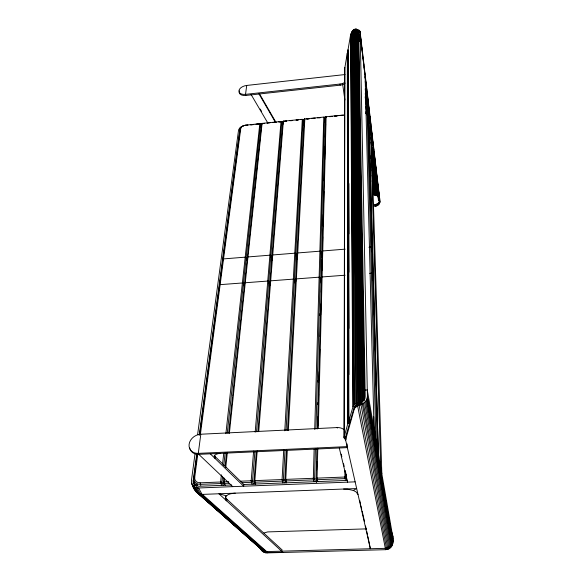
<?xml version="1.0" encoding="UTF-8"?>
<svg xmlns="http://www.w3.org/2000/svg" width="582" height="582" viewBox="0 0 582 582"><rect width="100%" height="100%" fill="white"/><g stroke="black" fill="none" stroke-linecap="round" stroke-linejoin="round"><path stroke-width="0.87" d="M344.9 470.773L344.908 477.618L345.49 480.506M367.926 536.575L370.356 548.739L345.584 439.825L345.621 436.915L354.293 407.094C356.912 402.584 365.423 403.093 365.227 396.327L358.738 32.156L357.203 30.3M346.159 474.839L346.85 480.368M345.541 440.014L344.027 437.409L344.755 68.378L347.294 53.122L348.371 52.285M344.231 438.319L344.828 67.374M316.863 448.817L316.077 478.717L316.928 481.547M317.386 428.956L325.549 117.513A0.778 0.626 0.5 0 1 326.218 116.815L326.284 116.706M316.353 482.609L316.448 479.001M316.681 469.994L316.892 461.882M317.823 425.769L318.056 416.712M318.39 404.032L318.645 394.094M318.994 380.613L319.227 371.622M319.554 359.036L319.809 349.149M320.136 336.563L320.391 326.677M320.697 314.927L320.973 304.051M321.279 292.273L321.562 281.499M321.839 270.754L322.137 259.114M322.413 248.623L322.719 236.823M323.003 225.932L323.294 214.438M323.592 203.002L323.89 191.529M324.167 180.915L324.465 169.391M324.72 159.533L325.047 146.991M325.294 137.33L325.636 124.155L324.53 117.622A0.778 0.626 0.8 0 0 323.657 117.084L304.517 118.983M317.801 448.213L317.045 478.426L317.743 481.598M318.31 428.345L326.116 116.698M315.422 448.882L314.6 478.775L315.459 481.605M315.968 429.029L324.53 117.622A0.778 0.48 -10.7 0 0 323.774 117.208L314.717 429.407M317.503 404.65L317.546 402.839M318.099 382.134L318.15 380.337M319.882 315.582L319.925 313.771M314.142 449.282L313.312 478.571L314.025 481.751M194.446 484.871L193.333 482.493L193.217 480.434L196.803 453.451M261.58 550.456L260.962 549.132L263.922 551.212L266.411 551.583L385.328 548.331C393.097 548.2 394.203 538.546 391.962 532.843C394.036 538.91 394.145 549.335 385.59 549.692L267.014 552.9C264.126 553.024 261.274 551.125 260.467 548.317M287.29 450.497L285.762 479.677L286.584 482.827M288.337 430.615L304.822 119.034M385.328 548.331C389.314 548.309 392.937 544.774 392.726 540.729M284.998 450.25L283.376 480.026L284.394 482.834M286.082 430.382L303.047 119.848A0.771 0.618 3.3 0 0 302.16 119.31L283.172 121.201M286.439 450.192L284.853 479.961L285.864 482.776M287.501 430.316L304.066 119.739A0.778 0.618 3 0 1 304.713 119.048L304.619 118.932M283.732 449.755L282.059 479.823L282.896 482.973M284.787 430.789L302.305 119.441A0.771 0.48 -11.7 0 1 303.047 119.848L304.095 125.268M197.815 453.88L194.723 477.313A6.424 5.391 -34 0 0 200.062 482.82L200.783 485.461M353.31 405.829L354.729 404.308L351.783 32.25L351.492 33.858C351.339 31.428 353.58 29.02 356.053 29.1L356.068 29.98L354.423 30.199L352.474 31.493L350.582 34.905L348 49.899L348.327 68.676M358.003 403.93L358.025 405.799C362.448 404.381 367.489 401.5 367.395 396.211L360.163 31.981L358.876 29.973L356.053 29.1M257.186 450.955L254.821 480.914L255.753 484.042M258.757 431.153L283.354 121.26L286.65 121.063M255.054 484.122L255.192 482.333M254.901 451.61L252.493 481.256L253.672 484.042M256.517 431.822L281.717 122.06A0.771 0.611 5.7 0 0 280.822 121.522L261.987 123.399M253.956 481.198A1.12 0.524 3.9 0 1 254.829 480.63L282.074 479.539A1.128 0.531 3.1 0 1 283.376 480.026A1.135 1.004 -26.4 0 1 282.205 481.103L254.974 482.187A1.135 0.989 -30 0 1 253.956 481.198L256.327 451.545M257.913 431.757L282.728 121.951A0.771 0.473 -12.6 0 1 283.143 121.493M253.621 451.123L251.155 481.059L252.101 484.188M255.178 432.23L280.997 121.645A0.771 0.473 -12.7 0 1 281.717 122.06L282.423 125.297M378.606 191.027C379.435 195.676 381.814 204.471 374.299 204.668L374.517 206.377C378.125 206.326 381.079 202.922 379.755 199.277L360.076 31.421M225.452 499.196L225.423 496.621L225.452 499.196L226.718 500.913L226.885 499.225L225.627 497.501M225.947 500.069L226.122 498.381M223.874 477.946L223.393 482.42L224.281 484.268M225.11 466.313L226.536 452.891M228.639 433.183L232.473 397.186M232.567 396.291L261.558 124.148A0.771 0.611 7.7 0 1 262.162 123.464L262.358 123.58A0.771 0.473 -13.5 0 0 261.558 124.148M224.608 478.273L224.23 482.733L225.256 485.25M225.751 467.528L227.358 452.309M229.352 433.488L262.082 123.348M225.249 498.308C225.925 493.929 231.687 493.471 235.244 493.15M222.622 476.214L221.946 482.478L223.284 485.243M223.779 465.484L225.132 452.956M227.249 433.248L260.554 124.25A0.771 0.611 7.9 0 0 259.652 123.719L245.371 125.203A4.358 2.677 -14.4 0 0 240.766 128.404A0.771 0.604 9.7 0 0 240.177 129.088L214.532 322.493M221.393 474.839L220.585 482.58L221.647 485.388M222.557 464.101L223.728 453.363M225.881 433.655L259.812 123.704M344.027 437.409L347.847 423.58L349.767 422.859L349.76 421.041M196.84 486.101L197.036 484.209M200.434 434.056L240.766 128.404M344.195 429.785A10.047 8.795 -13.5 0 0 337.189 427.566L200.812 434.223L198.287 453.371L198.775 454.346L232.756 486.647M345.024 74.547L246.71 85.445L245.539 94.364L245.808 95.463L340.179 85.168A6.831 4.03 -9.9 0 0 344.995 83.437M199.197 435.467L239.835 129.699L240.635 128.171M200.062 482.82L220.607 481.998A1.12 0.517 5 0 1 221.946 482.478A1.135 0.975 -33.3 0 1 220.753 483.547L200.208 484.362A7.551 6.337 -34 0 1 193.93 477.88L197.036 454.462M199.662 434.645L214.416 323.388M195.065 453.531L191.442 480.506C191.74 486.283 195.377 494.402 202.063 494.409L356.664 488.545L353.238 490.466L347.687 489.186L343.576 489.04M197.604 434.645L238.591 129.822L240.25 127.291L243.807 125.668M345.621 436.915L345.984 439.774M373.739 416.705L374.044 428.97L365.125 76.533L366.056 84.463M245.371 125.203L247.961 125.079M350.83 33.974L353.259 405.901L348.931 420.48L350.349 421.499M357.632 404.104L357.646 405.974L355.195 407.516L354.3 408.957L345.584 439.825M316.884 478.549L317.045 478.135L344.893 477.022A1.142 0.538 1.1 0 1 346.159 477.516A1.135 1.033 -14 0 1 345.024 478.6L317.175 479.714A1.135 1.026 -20.2 0 1 316.077 478.717A1.135 0.538 2 0 1 317.045 478.135L316.746 478.469M285.602 479.801L285.769 479.386L313.312 478.288A1.135 0.531 2.1 0 1 314.6 478.775A1.135 1.026 -20.9 0 1 313.451 479.859L285.908 480.95A1.135 1.011 -25.8 0 1 284.853 479.961A1.128 0.531 3 0 1 285.769 479.386L285.471 479.721M254.661 481.038L254.829 480.63L254.53 480.958M224.055 482.26L224.23 481.852L228.704 481.678M354.714 29.282L354.722 30.097L352.074 32.301L352.066 31.508M223.925 482.18L224.23 481.852A1.12 0.517 4.9 0 0 223.393 482.42A1.135 0.975 -33 0 0 224.376 483.402L228.842 483.22M359.261 402.337L361.291 401.987L364.47 399.681L358.105 31.006L356.155 29.624L354.736 30.053L359.261 402.337L357.654 402.802M354.729 404.308L357.595 402.817L353.66 29.813M264.01 532.974L267.698 531.912L366.544 528.871M344.835 82.309A6.839 4.03 -9.9 0 1 340.019 84.041L245.539 94.364A7.362 4.3 -13.9 0 1 238.933 90.697A7.362 4.3 -13.9 0 1 246.71 85.445M344.515 114.916L326.022 116.749M250.34 124.832L252.712 124.584M255.884 124.257L259.055 123.922M262.358 123.58L264.686 123.34M267.007 123.1L270.113 122.78M272.441 122.533L276.326 122.133M278.662 121.893L280.997 121.645M289.771 120.736L292.12 120.496M296.034 120.088L298.384 119.848M300.734 119.601L302.305 119.441M306.423 119.012L309.573 118.684M311.937 118.437L314.302 118.197M317.452 117.87L320.617 117.542M329.507 116.618L331.886 116.371M334.264 116.124L338.237 115.709M339.83 115.549L342.216 115.301M245.706 125.414L247.517 125.225M251.126 124.846L253.839 124.57M256.546 124.286L258.357 124.097M260.161 123.915L264.679 123.442M279.127 121.944L282.743 121.573M284.547 121.383L286.359 121.194M290.876 120.729L292.681 120.539M296.296 120.168L298.1 119.979M301.716 119.601L304.422 119.325M307.136 119.041L308.94 118.852M312.556 118.481L315.262 118.197M318.878 117.826L320.682 117.637M324.298 117.258L326.102 117.077M329.718 116.698L332.424 116.415M335.137 116.138L336.942 115.949M341.459 115.483L343.264 115.294M260.074 124.723L261.885 124.533M281.775 122.475L283.587 122.285M302.575 120.321L304.379 120.132M370.981 137.476L378.467 200.47L379.66 200.368M345.155 249.154L322.814 250.944A0.909 0.618 1.4 0 0 322.035 251.635M368.93 247.248L370.734 247.11A0.924 0.626 -1.8 0 1 371.738 247.656L372.626 254.232A0.909 0.611 -1.8 0 1 372.589 254.472M345.126 275.206L322.152 276.945A0.938 0.611 1.5 0 0 321.351 277.621M369.643 273.358L371.432 273.22M365.118 390.086L367.271 389.969L392.755 536.699M347.359 447.631L198.775 454.346A10.985 9.036 -30.5 0 1 189.674 447.936M240.366 481.205L251.169 480.776A1.12 0.524 4.1 0 1 252.493 481.256A1.135 0.989 -30.4 0 1 251.308 482.333L242.301 482.689M231.563 484.981L198.855 486.276L195.734 485.577L193.675 483.438M243.378 484.515L346.952 480.434M192.016 484.348L194.65 487.09L198.637 487.978L355.144 481.852M378.467 200.47C379.493 197.429 377.071 194.526 373.993 195.108L372.771 185.214M266.163 552.529L282.845 552.289L218.912 493.769L226.405 495.82M198.491 493.58L202.34 494.402L267.931 552.696M199.582 494.038L264.795 551.743M264.657 552.012L265.247 552.253M345.301 477.196L344.893 477.022L345.206 477.335M313.72 478.462L313.312 478.288L313.618 478.593M282.466 479.714L282.074 479.539L282.372 479.844M251.562 480.95L251.169 480.776L251.46 481.081M221 482.172L220.607 481.998L220.891 482.303M353.303 490.437L356.009 491.863L358.017 494.496M197.262 492.779L198.353 493.5M197.334 492.845L263.908 551.598L197.938 493.274M200.383 494.249L265.479 551.925M195.079 489.244L196.687 491.295M246.572 535.469L247.917 536.662M201.168 495.74L202.529 496.948M205.257 499.356L214.787 507.795M216.155 508.995L218.876 511.411M224.325 516.227L234.539 525.262M236.583 527.074L238.627 528.878M241.348 531.293L242.716 532.494M244.076 533.701L254.29 542.737M256.335 544.548L258.379 546.353M198.746 493.718L263.981 551.416M197.465 492.743L260.118 548.142M201.343 494.38L267.036 552.667M225.59 498.032L282.263 550.092M210.291 453.829L243.676 486.217L243.829 484.5L214.183 455.633M196.36 491.848L195.341 490.102M283.267 121.151L283.354 121.26A0.771 0.611 5.4 0 0 282.728 121.951L283.201 124.119M365.438 80.483L365.27 82.244M260.198 109.074L261.565 111.402M250.98 94.335L267.865 123.093M259.288 93.462L275.933 122.278M258.75 93.484L275.41 122.307M193.58 486.348L197.058 492.787M191.58 483.14L195.516 490.793M192.693 485.424L196.185 491.87M195.879 487.614L199.335 494.045M194.65 487.09L198.12 493.521M193.18 481.481L195.494 485.795M193.333 482.493L194.875 485.366M194.206 484.282L194.977 485.715M193.217 480.434L196.301 486.188M197.218 487.912L200.666 494.344M198.637 487.978L202.063 494.409M262.802 550.703L263.413 552.027M261.805 550.005L262.424 551.329M263.922 551.212L264.534 552.529M265.145 551.503L265.748 552.827M266.411 551.583L267.014 552.9M379.173 196.309L379.551 197.567M379.377 198.018L379.755 199.277M358.105 31.006L358.279 31.573M254.349 482.129L255.127 483.984M244.651 287.443L243.392 283.507A0.924 0.597 6.1 0 0 242.294 282.976L220.149 284.649A0.924 0.589 7.3 0 0 219.465 285.311M247.139 260.882L246.171 257.702A0.902 0.597 6.3 0 0 245.109 257.171L223.546 258.903A0.895 0.597 7.6 0 0 222.877 259.565M269.866 285.558L268.738 281.593A0.924 0.604 4.7 0 0 267.655 281.062L245.306 282.75A0.924 0.597 5.9 0 0 244.593 283.412M270.397 283.092L269.953 281.499A0.924 0.604 4.5 0 1 270.688 280.83L293.248 279.127A0.931 0.604 3.2 0 1 294.317 279.666L295.307 283.66M272.143 260.525L270.841 255.731A0.902 0.604 4.8 0 0 269.793 255.192L248.034 256.938A0.902 0.604 6.1 0 0 247.343 257.608M240.242 128.666L240.686 130.346M240.519 130.368L240.177 129.088A5.129 3.15 -14.4 0 1 241.617 126.876M295.932 281.171L295.54 279.571A0.931 0.611 3 0 1 296.311 278.894L319.074 277.178A0.938 0.611 1.6 0 1 320.129 277.716L321.49 284.154A0.924 0.604 1.6 0 1 321.468 284.387M339.291 447.995L347.563 482.151L347.556 480.412M261.594 128.542L260.554 124.25A0.771 0.473 -13.7 0 0 259.848 123.842M341.212 454.098L341.845 456.732M343.54 463.752L344.173 466.386M345.235 470.773L346.508 476.04M337.189 427.566L337.313 428.076M297.067 259.376L295.729 253.737A0.902 0.611 3.2 0 0 294.696 253.199L272.747 254.96A0.902 0.604 4.6 0 0 272.02 255.636M359.749 500.491L360.549 504.012M360.949 505.773L361.742 509.294M362.142 511.054L364.536 521.61M365.532 526.012L366.333 529.533M366.733 531.293L367.533 534.814M322.166 258.212L320.842 251.73A0.909 0.618 1.6 0 0 319.816 251.184L297.671 252.959A0.902 0.611 3 0 0 296.922 253.643M357.646 405.974L385.59 549.692M386.652 548.186L386.914 549.539M359.138 405.385L359.094 404.934L386.528 548.208M387.692 547.902L360.6 402.759M387.939 547.815L388.194 549.175M389.132 547.233L389.38 548.593M388.783 547.429L361.989 401.958M363.394 403.341L389.794 546.789M390.202 546.462L390.449 547.822M391.111 545.523L391.359 546.884M364.572 402.402L390.682 546.011M365.576 401.325L391.431 545.101M392.363 543.261L392.603 544.628M366.384 400.14L392.021 544.097M391.839 544.446L392.086 545.807M367.395 396.211L392.966 542.104M367.3 397.542L392.675 541.878M392.661 542.009L392.901 543.377M366.958 398.866L392.443 543.013M392.355 534.058L392.595 535.44M375.288 436.107L374.321 427.515M340.019 84.041L340.179 85.168M342.609 83.983L344.893 99.988M369.796 155.438L370.13 158.144M372.233 175.262L374.663 195.079M375.252 204.522L375.463 206.232M372.218 180.726L372.553 183.417M377.034 203.911L377.238 205.621M365.816 111.708L366.034 113.505M368.646 135.068L368.973 137.759M371.585 159.323L375.943 195.254M372.233 169.864L375.317 195.13M376.176 204.267L376.387 205.977M378.467 202.929L378.671 204.638M357.915 32.105L357.704 30.366L363.786 400.103M365.249 93.513L368.573 121.383M371.047 142.066L371.367 144.765M371.687 147.457L377.485 196.01M365.183 96.816L367.337 114.792M371.651 150.753L377.041 195.698M377.805 203.46L378.009 205.17M365.794 106.47L366.769 114.559M369.264 135.228L369.585 137.927M371.643 155.001L376.518 195.443M379.602 201.03L379.806 202.747M373.92 153.633L374.131 155.43M375.084 163.527L375.295 165.324M376.248 173.421L376.459 175.218M377.412 183.315L377.623 185.112M378.576 193.209L378.787 195.006M379.377 201.699L379.58 203.409M378.998 202.332L379.202 204.049M359.058 34.855L359.414 38.005M365.991 93.324L366.42 96.918M366.558 98.271L366.987 101.872M367.162 103.218L367.518 106.368M367.7 107.714L368.159 111.766M368.341 113.112L368.697 116.262M368.872 117.608L369.301 121.209M371.752 141.899L372.182 145.5M372.393 147.297L373.92 160.334M374.095 161.687L375.092 170.228M375.274 171.581L375.696 175.182M375.841 176.528L376.27 180.122M376.445 181.482L376.874 185.076M377.012 186.422L378.045 194.97M358.468 31.29L358.687 33.094M358.898 34.891L359.37 39.503M365.838 93.353L369.257 122.133M371.607 141.913L372.036 145.515M372.247 147.311L378.016 195.879M359.392 40.936L358.788 34.884L360.222 34.716L379.857 202.078M365.205 88.879L369.33 123.559M358.694 35.407L359.414 41.46M365.649 93.862L368.966 121.733M371.425 142.415L371.752 145.114M372.073 147.813L377.849 196.374M359.822 30.89L360.353 35.386M360.564 37.183L361.509 45.28M361.72 47.077L362.673 55.174M362.884 56.978L363.83 65.075M364.041 66.872L364.994 74.969M365.205 76.766L365.627 80.367M365.838 82.164L366.158 84.863M366.369 86.667L366.791 90.261M367.002 92.065L367.315 94.764M367.526 96.561L367.948 100.162M368.159 101.959L368.479 104.658M368.69 106.455L369.112 110.056M369.323 111.853L369.635 114.552M369.846 116.356L370.268 119.95M370.479 121.754L370.799 124.453M371.01 126.25L371.432 129.851M371.643 131.648L371.956 134.347M372.167 136.144L372.589 139.745M372.8 141.542L373.12 144.241M373.331 146.046L373.753 149.639M373.964 151.444L374.917 159.541M375.128 161.338L376.074 169.435M376.285 171.232L377.238 179.329M377.449 181.133L378.395 189.223M371.04 126.912L381.836 473.813M380.65 466.982L370.123 119.07L368.806 119.208L378.424 455.255M378.264 451.807L368.864 122.518L368.071 115.891A5.26 3.266 -8.8 0 0 366.143 113.577M377.318 448.635L368.071 115.891A0.786 0.633 -4.2 0 0 367.213 115.345A4.474 2.772 -8.8 0 0 365.481 113.345M367.213 115.345L375.936 441.789M358.25 31.399L364.601 399.798M357.995 30.802L364.194 399.769M357.865 30.599L364.005 399.907M357.559 30.22L363.546 400.271M357.392 30.075L363.299 400.474M357.217 29.944L363.03 400.707M357.035 29.857L362.768 400.925M356.504 29.136L356.519 30.06M356.439 29.667L361.873 401.616M361.298 402.38L361.327 404.439M355.857 29.689L360.978 402.024M355.595 29.1L355.602 29.958M355.435 29.806L360.338 402.118M355.151 29.173L355.158 29.988M359.916 403.115L359.945 405.028M354.918 29.98L359.538 402.271M359.247 403.406L359.276 405.319M354.256 29.471L358.447 402.548M358.548 403.712L358.57 405.581M353.9 29.66L353.907 30.453M353.179 30.184L353.187 30.977M356.89 404.439L356.912 406.309M353.034 31.028L356.65 403.195M352.561 30.81L352.568 31.603M355.944 405.007L355.958 406.876M352.474 31.493L355.791 403.624M355.18 405.654L355.195 407.516M354.62 406.352L354.634 408.222M354.293 407.094L354.3 408.957M351.23 33.079L353.878 405.079M350.582 34.905L352.881 406.767M348.822 183.265L348.909 233.935M349.462 419.215L349.469 422.845M348.654 184.065L348.909 272.194M349.331 419.382L349.331 421.201M348.16 50.372L348.327 112.159M348.523 183.934L348.909 328.401M349.171 419.229L349.178 422.859M348.072 50.227L348.327 148.352M348.414 183.788L348.909 374.597M349.025 419.12L349.025 420.932M348.007 49.732L348.894 422.903M347.818 52.438L348.633 422.969M347.658 52.54L348.4 423.056M347.527 52.664L348.196 423.165M347.418 52.802L347.92 423.434M347.294 53.122L347.847 423.58M347.127 443.935L347.127 446.62L198.287 453.371A11.007 9.043 -30.5 0 1 189.106 444.292A11.007 9.043 -30.5 0 1 200.812 434.223M193.93 477.88A1.106 0.517 5.8 0 1 194.723 477.313M196.978 485.65A7.471 6.3 -34.5 0 1 196.811 484.537M371.432 273.22A0.946 0.618 -1.5 0 1 372.458 273.766L373.368 280.298A0.938 0.611 -1.5 0 1 373.331 280.539M368.122 120.947A5.223 3.266 -8.8 0 1 368.515 121.427M368.77 121.958A5.223 3.266 -8.8 0 1 368.864 122.518A0.786 0.618 -4.1 0 1 368.835 122.758M325.549 117.513A0.778 0.48 -10.6 0 1 326.131 116.982M325.542 123.922A0.771 0.48 -10.6 0 1 325.636 124.155M304.066 119.739A0.778 0.48 -11.6 0 1 304.655 119.208M242.287 126.41A5.129 3.15 -14.4 0 1 243.858 125.697M244.716 125.457A5.129 3.15 -14.4 0 1 245.589 125.319M220.338 453.371A7.893 3.827 5.1 0 0 215.202 458.587L215.405 456.826A7.886 3.834 5.1 0 1 214.474 455.175M245.808 95.463A7.355 4.3 -13.9 0 1 239.471 90.887"/></g></svg>
